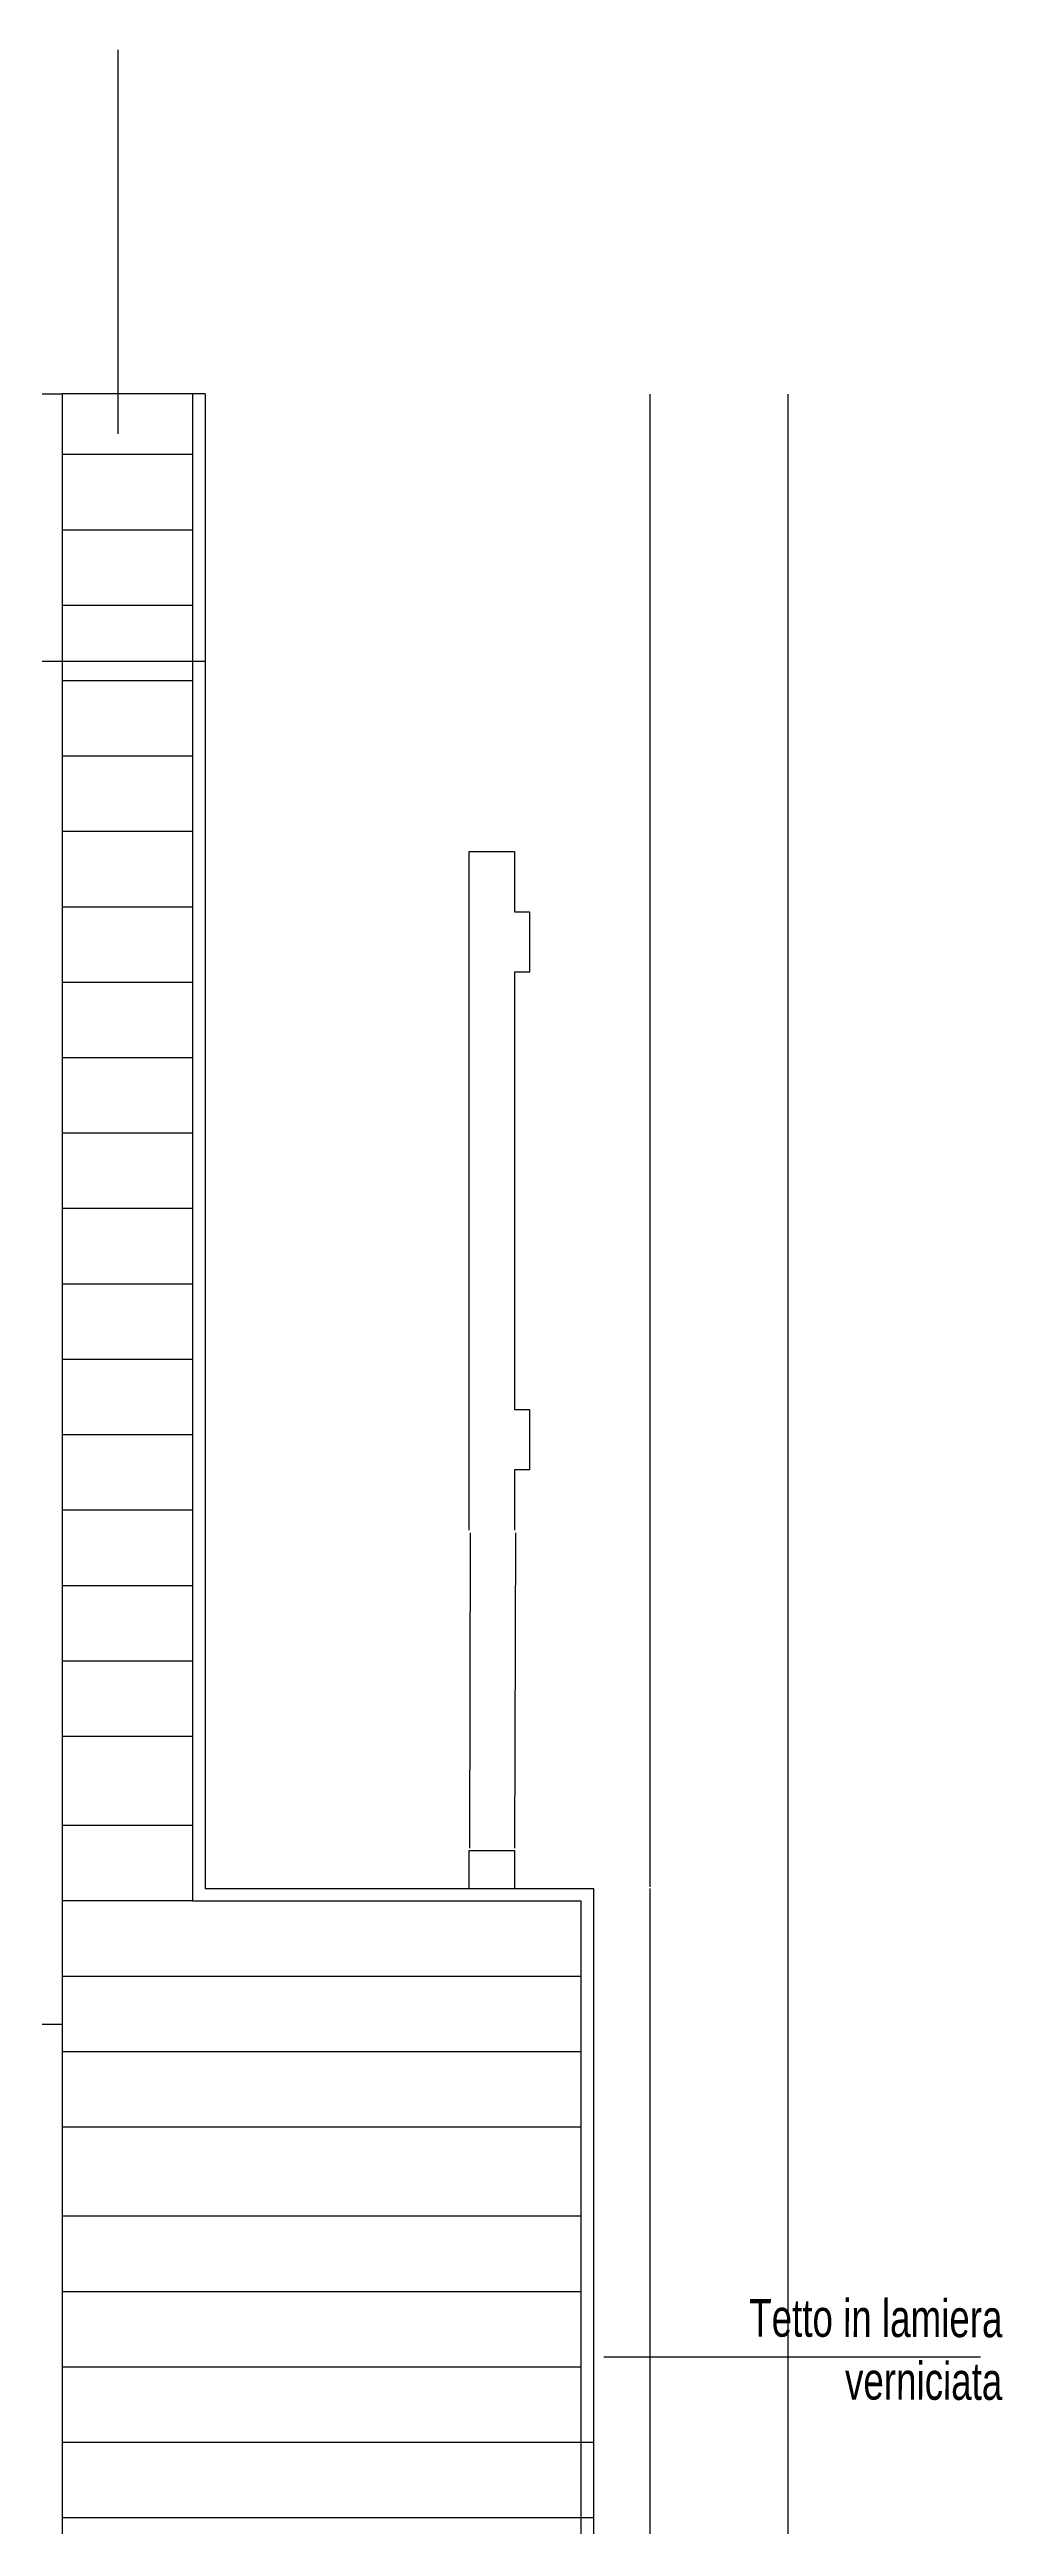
# Model space of a CAD drawing. Header units: millimetres. Extents: x -3782782348 to 131293, y -36553 to 57271.
# Drawn here: x 128572 to 129330, y -26196 to -24225 of the extents above; entities that cross this region are included whole.
import ezdxf

# ---------------------------------------------------------------- set-up
doc = ezdxf.new("R2010")
doc.units = ezdxf.units.MM
doc.header["$LTSCALE"] = 0.01
doc.layers.get('Defpoints').update_dxf_attribs({"color": 253})
for name, color, linetype in [('X_Esterno', 8, 'Continuous'), ('X_Griglie aer', 8, 'Continuous'), ('X_Proiezini', 1, 'Continuous'), ('X_quote 1', 253, 'Continuous'), ('X_TESTI', 253, 'Continuous')]:
    doc.layers.add(name, color=color, linetype=linetype)
doc.styles.add('QUOTE', font='simplex.shx', dxfattribs={"width": 0.7})
doc.styles.get("Standard").update_dxf_attribs({"font": 'arial.ttf'})
doc.dimstyles.get("Standard").update_dxf_attribs({"dimscale": 0, "dimtxt": 0.18, "dimasz": 0.18, "dimexe": 0.18, "dimexo": 0.0625, "dimgap": 0.09, "dimtad": 1, "dimdec": 0, "dimzin": 0, "dimdsep": 46, "dimtxsty": 'Standard', "dimcen": 0.09, "dimclrd": 256, "dimclre": 256, "dimclrt": 5, "dimadec": 0, "dimazin": 0, "dimtfac": 1, "dimtdec": 0, "dimtix": 1, "dimtofl": 0, "dimtmove": 2, "dimatfit": 3, "dimfxl": 1, "dimtolj": 1, "dimtzin": 0, "dimarcsym": 0})

# ---------------------------------------------------------------- blocks, each defined once
blk = doc.blocks.new('*D99')
at = {"layer": 'Defpoints', "color": 0, "transparency": 16777216}
for p in [(128695.6, -24499, 0), (128695.6, -29350.1, 0), (129159.1, -29350.1, 0)]:
    blk.add_point(p, dxfattribs=at)
at = {"layer": 'X_quote 1', "lineweight": -2, "transparency": 16777216}
blk.add_line((129159.1, -24499.2, 0), (129159.1, -29349.9, 0), dxfattribs=at)
at = {"layer": 'X_quote 1', "transparency": 16777216}
for points in [[(129159.1, -24499.2, 0), (129159.1, -24499.2, 0), (129159.1, -24499, 0)], [(129159.1, -29349.9, 0), (129159.1, -29349.9, 0), (129159.1, -29350.1, 0)]]:
    blk.add_solid(points, dxfattribs=at)
at = {"layer": 'X_quote 1', "color": 5, "transparency": 16777216, "insert": (129158.9, -26924.5, 0), "char_height": 0.18, "attachment_point": 5, "rotation": 90}
blk.add_mtext('\\A1;4851', dxfattribs=at)
blk = doc.blocks.new('*D258')
at = {"layer": 'Defpoints', "color": 0, "transparency": 16777216}
for p in [(128551.8, -24531, 0), (128581.8, -24702.4, 0), (128581.8, -24711.7, 0)]:
    blk.add_point(p, dxfattribs=at)
at = {"layer": 'X_quote 1', "lineweight": -2, "transparency": 16777216}
blk.add_line((128552, -24711.7, 0), (128581.6, -24711.7, 0), dxfattribs=at)
at = {"layer": 'X_quote 1', "transparency": 16777216}
for points in [[(128552, -24711.7, 0), (128552, -24711.8, 0), (128551.8, -24711.7, 0)], [(128581.6, -24711.7, 0), (128581.6, -24711.8, 0), (128581.8, -24711.7, 0)]]:
    blk.add_solid(points, dxfattribs=at)
at = {"layer": 'X_quote 1', "color": 5, "transparency": 16777216, "insert": (128566.8, -24711.5, 0), "char_height": 0.18, "attachment_point": 5}
blk.add_mtext('\\A1;30', dxfattribs=at)
blk = doc.blocks.new('*D264')
at = {"layer": 'Defpoints', "color": 0, "transparency": 16777216}
for p in [(128531.7, -24225, 0), (128531.8, -24531, 0), (128626.2, -24531, 0)]:
    blk.add_point(p, dxfattribs=at)
at = {"layer": 'X_quote 1', "lineweight": -2, "transparency": 16777216}
blk.add_line((128626.2, -24225.2, 0), (128626.2, -24530.9, 0), dxfattribs=at)
at = {"layer": 'X_quote 1', "transparency": 16777216}
for points in [[(128626.2, -24225.2, 0), (128626.2, -24225.2, 0), (128626.2, -24225, 0)], [(128626.2, -24530.9, 0), (128626.2, -24530.9, 0), (128626.2, -24531, 0)]]:
    blk.add_solid(points, dxfattribs=at)
at = {"layer": 'X_quote 1', "color": 5, "transparency": 16777216, "insert": (128626, -24378, 0), "char_height": 0.18, "attachment_point": 5, "rotation": 90}
blk.add_mtext('\\A1;306', dxfattribs=at)
blk = doc.blocks.new('*D140')
at = {"layer": 'Defpoints', "color": 0, "transparency": 16777216}
for p in [(128744.3, -24499, 0), (128744.3, -25687.1, 0), (129049.5, -25687.1, 0)]:
    blk.add_point(p, dxfattribs=at)
at = {"layer": 'X_quote 1', "lineweight": -2, "transparency": 16777216}
blk.add_line((129049.5, -24499.2, 0), (129049.5, -25686.9, 0), dxfattribs=at)
at = {"layer": 'X_quote 1', "transparency": 16777216}
for points in [[(129049.5, -24499.2, 0), (129049.5, -24499.2, 0), (129049.5, -24499, 0)], [(129049.5, -25686.9, 0), (129049.5, -25686.9, 0), (129049.5, -25687.1, 0)]]:
    blk.add_solid(points, dxfattribs=at)
at = {"layer": 'X_quote 1', "color": 5, "transparency": 16777216, "insert": (129049.3, -25093, 0), "char_height": 0.18, "attachment_point": 5, "rotation": 90}
blk.add_mtext('\\A1;1188', dxfattribs=at)
blk = doc.blocks.new('*D320')
at = {"layer": 'Defpoints', "color": 0, "transparency": 16777216}
for p in [(129004.6, -25688.2, 0), (129015.8, -26575.2, 0), (129049.5, -26575.2)]:
    blk.add_point(p, dxfattribs=at)
at = {"layer": 'X_quote 1', "lineweight": -2, "transparency": 16777216}
blk.add_line((129049.5, -25688.3), (129049.5, -26575), dxfattribs=at)
at = {"layer": 'X_quote 1', "transparency": 16777216}
for points in [[(129049.5, -25688.3), (129049.5, -25688.3), (129049.5, -25688.2)], [(129049.5, -26575), (129049.5, -26575), (129049.5, -26575.2)]]:
    blk.add_solid(points, dxfattribs=at)
at = {"layer": 'X_quote 1', "color": 5, "transparency": 16777216, "insert": (129049.3, -26131.7), "char_height": 0.18, "attachment_point": 5, "rotation": 90}
blk.add_mtext('\\A1;887', dxfattribs=at)
blk = doc.blocks.new('*D385')
at = {"layer": 'Defpoints', "color": 0, "transparency": 16777216}
for p in [(128551.8, -25796.3, 0), (128581.8, -25796.3, 0), (128581.8, -25796.3)]:
    blk.add_point(p, dxfattribs=at)
at = {"layer": 'X_quote 1', "lineweight": -2, "transparency": 16777216}
for p, q in [((128551.8, -25796.4), (128551.8, -25796.5)), ((128552, -25796.3), (128581.6, -25796.3)), ((128581.8, -25796.4), (128581.8, -25796.5))]:
    blk.add_line(p, q, dxfattribs=at)
at = {"layer": 'X_quote 1', "transparency": 16777216}
for points in [[(128552, -25796.3), (128552, -25796.4), (128551.8, -25796.3)], [(128581.6, -25796.3), (128581.6, -25796.4), (128581.8, -25796.3)]]:
    blk.add_solid(points, dxfattribs=at)
at = {"layer": 'X_quote 1', "color": 5, "transparency": 16777216, "insert": (128566.8, -25796.1), "char_height": 0.18, "attachment_point": 5}
blk.add_mtext('\\A1;30', dxfattribs=at)
blk = doc.blocks.new('*D386')
at = {"layer": 'Defpoints', "color": 0, "transparency": 16777216}
for p in [(128581.8, -24696.7, 0), (128695.6, -24696.7, 0), (128695.6, -24711.7)]:
    blk.add_point(p, dxfattribs=at)
at = {"layer": 'X_quote 1', "lineweight": -2, "transparency": 16777216}
for p, q in [((128581.8, -24696.8), (128581.8, -24711.9)), ((128582, -24711.7), (128695.4, -24711.7)), ((128695.6, -24696.8), (128695.6, -24711.9))]:
    blk.add_line(p, q, dxfattribs=at)
at = {"layer": 'X_quote 1', "transparency": 16777216}
for points in [[(128582, -24711.7), (128582, -24711.8), (128581.8, -24711.7)], [(128695.4, -24711.7), (128695.4, -24711.8), (128695.6, -24711.7)]]:
    blk.add_solid(points, dxfattribs=at)
at = {"layer": 'X_quote 1', "color": 5, "transparency": 16777216, "insert": (128638.7, -24711.5), "char_height": 0.18, "attachment_point": 5}
blk.add_mtext('\\A1;114', dxfattribs=at)

msp = doc.modelspace()

# ---------------------------------------------------------------- linework, layer by layer
at = {"layer": 'X_Esterno'}
for p, q in [((128581.8, -24547.1, 0), (128685.6, -24547.1, 0)), ((128581.8, -24607.1, 0), (128685.6, -24607.1, 0)), ((128581.8, -24667.1, 0), (128685.6, -24667.1, 0)), ((128581.8, -24727.1, 0), (128685.6, -24727.1, 0)), ((128581.8, -24787.1, 0), (128685.6, -24787.1, 0)), ((128581.8, -24787.1, 0), (128685.6, -24787.1, 0)), ((128581.8, -24847.1, 0), (128685.6, -24847.1, 0)), ((128581.8, -24847.1, 0), (128685.6, -24847.1, 0)), ((128581.8, -24907.1, 0), (128685.6, -24907.1, 0)), ((128581.8, -24967.1, 0), (128685.6, -24967.1, 0)), ((128581.8, -25027.1, 0), (128685.6, -25027.1, 0)), ((128581.8, -25027.1, 0), (128685.6, -25027.1, 0)), ((128581.8, -25087.1, 0), (128685.6, -25087.1, 0)), ((128581.8, -25147.1, 0), (128685.6, -25147.1, 0)), ((128581.8, -25207.1, 0), (128685.6, -25207.1, 0)), ((128581.8, -25267.1, 0), (128685.6, -25267.1, 0)), ((128581.8, -25267.1, 0), (128685.6, -25267.1, 0)), ((128581.8, -25327.1, 0), (128685.6, -25327.1, 0)), ((128581.8, -25387.1, 0), (128685.6, -25387.1, 0)), ((128581.8, -25447.1, 0), (128685.6, -25447.1, 0)), ((128581.8, -25507.1, 0), (128685.6, -25507.1, 0)), ((128581.8, -25507.1, 0), (128685.6, -25507.1, 0)), ((128581.8, -25567.1, 0), (128685.6, -25567.1, 0)), ((128581.8, -25638, 0), (128685.6, -25638, 0)), ((128685.6, -25698.2, 0), (128581.8, -25698.2, 0)), ((128581.8, -25758, 0), (128994.6, -25758, 0)), ((128581.8, -25818, 0), (128994.6, -25818, 0)), ((128581.8, -25818, 0), (128994.6, -25818, 0)), ((128581.8, -25878, 0), (128994.6, -25878, 0)), ((128581.8, -25948.9, 0), (128994.6, -25948.9, 0)), ((128581.8, -26008.9, 0), (128994.6, -26008.9, 0)), ((128581.8, -26068.9, 0), (128994.6, -26068.9, 0)), ((128581.8, -26128.9, 0), (129004.6, -26128.9, 0)), ((128581.8, -26128.9, 0), (129004.6, -26128.9, 0)), ((128581.8, -26188.9, 0), (129004.6, -26188.9, 0))]:
    msp.add_line(p, q, dxfattribs=at)
at = {"layer": 'X_Esterno', "elevation": 0}
for points in [[(128905.6, -25007.3), (128905.6, -24863.3), (128941.6, -24863.3), (128941.6, -24911.3), (128953.6, -24911.3), (128953.6, -24959.3), (128941.6, -24959.3), (128941.6, -25007.3)], [(128905.6, -25403.3), (128905.6, -25259.3)], [(128941.6, -25259.3), (128941.6, -25307.3), (128953.6, -25307.3), (128953.6, -25355.3), (128941.6, -25355.3), (128941.6, -25403.3)], [(128906.4, -25405.3), (128905.8, -25656.3)], [(128942.4, -25405.3), (128941.8, -25656.3)], [(128905.6, -25688.2), (128905.6, -25658.2), (128941.6, -25658.2), (128941.6, -25688.2)]]:
    msp.add_lwpolyline(points, dxfattribs=at)
at = {"layer": 'X_Griglie aer', "ltscale": 30}
for p, q in [((128905.6, -25259.3, 0), (128905.6, -24863.3, 0)), ((128941.6, -25007.3, 0), (128941.6, -25259.3, 0))]:
    msp.add_line(p, q, dxfattribs=at)
at = {"layer": 'X_Proiezini', "ltscale": 0.5}
msp.add_line((128695.6, -24499, 0), (128581.8, -24499, 0), dxfattribs=at)
at = {"layer": 'X_Proiezini', "ltscale": 0.5, "elevation": 0}
for points in [[(128531.7, -24499), (128581.8, -24499), (128581.8, -29350.1)], [(128685.6, -24499), (128685.6, -25698.2), (128994.6, -25698.2), (128994.6, -26566), (128685.6, -26566), (128685.6, -29350.1)], [(128695.6, -24499), (128695.6, -25688.2), (129004.6, -25688.2), (129004.6, -26576), (128695.6, -26576), (128695.6, -29350.1)]]:
    msp.add_lwpolyline(points, dxfattribs=at)
at = {"layer": 'X_TESTI'}
msp.add_line((129012.7, -26060.9, 0), (129312.6, -26060.9, 0), dxfattribs=at)

# ---------------------------------------------------------------- texts
at = {"layer": 'X_TESTI', "insert": (129329.8, -26095.7, 0), "char_height": 2.744, "width": 327.306, "attachment_point": 9, "rotation": 359.8509, "style": 'QUOTE'}
msp.add_mtext('{\\fArial|b0|i0|c0|p34;\\H10.9x;Tetto in lamiera\\Pverniciata}', dxfattribs=at)

# ---------------------------------------------------------------- dimensions: what is measured, and where the dimension line sits
at = {"layer": 'X_quote 1'}
for base, p1, p2, picture, middle in [((128626.2, -24531, 0), (128531.7, -24225, 0), (128531.8, -24531, 0), '*D264', (128626, -24378, 0)), ((129159.1, -29350.1, 0), (128695.6, -24499, 0), (128695.6, -29350.1, 0), '*D99', (129158.9, -26924.5, 0)), ((129049.5, -25687.1, 0), (128744.3, -24499, 0), (128744.3, -25687.1, 0), '*D140', (129049.3, -25093, 0)), ((129049.5, -26575.2), (129004.6, -25688.2, 0), (129015.8, -26575.2, 0), '*D320', (129049.3, -26131.7))]:
    dim = msp.add_linear_dim(base=base, p1=p1, p2=p2, angle=90, dimstyle='Standard', override={"dimscale": 1, "dimse1": 1, "dimse2": 1}, dxfattribs=at)
    dim.commit()
    dim.dimension.update_dxf_attribs({"geometry": picture, "text_midpoint": middle})
for base, p1, p2, override, picture, middle in [((128581.8, -24711.7, 0), (128551.8, -24531, 0), (128581.8, -24702.4, 0), {"dimscale": 1, "dimse1": 1, "dimse2": 1}, '*D258', (128566.8, -24711.5, 0)), ((128695.6, -24711.7), (128581.8, -24696.7, 0), (128695.6, -24696.7, 0), {"dimscale": 1}, '*D386', (128638.7, -24711.5)), ((128581.8, -25796.3), (128551.8, -25796.3, 0), (128581.8, -25796.3, 0), {"dimscale": 1}, '*D385', (128566.8, -25796.1))]:
    dim = msp.add_linear_dim(base=base, p1=p1, p2=p2, dimstyle='Standard', override=override, dxfattribs=at)
    dim.commit()
    dim.dimension.update_dxf_attribs({"geometry": picture, "text_midpoint": middle})

doc.saveas('drawing.dxf')
